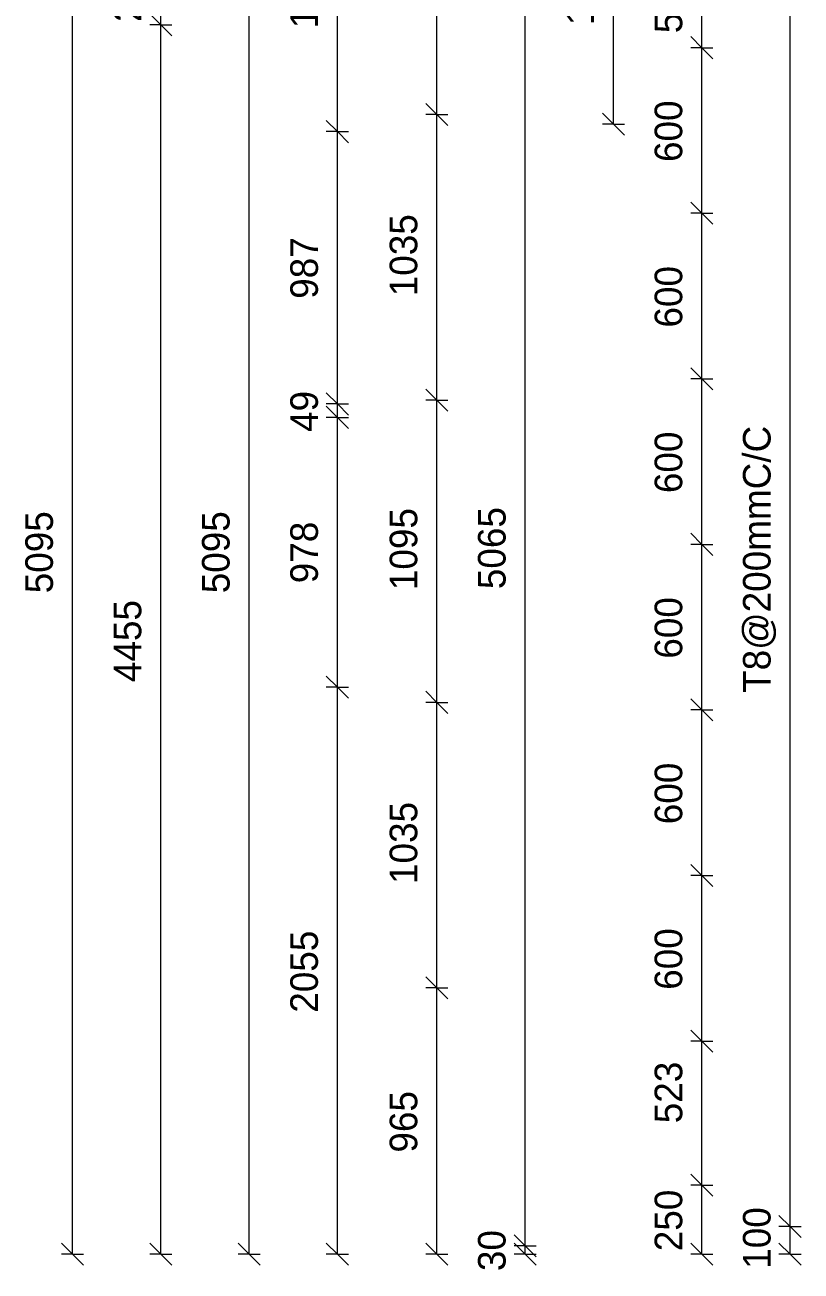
# Model space of a CAD drawing. Header units: millimetres. Extents: x -17705 to -6040, y -2219 to 7366.
# Drawn here: x -17705 to -14894, y -1456 to 3060 of the extents above; entities that cross this region are included whole.
import ezdxf

# ---------------------------------------------------------------- set-up
doc = ezdxf.new("R2010")
doc.units = ezdxf.units.MM
doc.layers.add('A-ANNO-DIMS', color=211, linetype='Continuous', lineweight=9)
doc.layers.add('A-ANNO-DIMS-40', color=211, linetype='Continuous', lineweight=9)
doc.styles.add('Nirmala UI Semilight', font='NirmalaS.ttf', dxfattribs={"height": 100})
doc.dimstyles.new('Arrow_Filled_-_2_5_NI_UI', dxfattribs={"dimscale": 304.8, "dimtxt": 104.736395, "dimasz": 0.262467, "dimexe": 0.131234, "dimexo": 0.0625, "dimgap": 0.131234, "dimtad": 1, "dimdec": 4, "dimzin": 0, "dimdsep": 46, "dimtxsty": 'Nirmala UI Semilight', "dimblk1": 'OBLIQUE', "dimblk2": 'OBLIQUE', "dimsah": 1, "dimcen": 0.09, "dimazin": 0, "dimtfac": 1, "dimtdec": 4, "dimtix": 1, "dimtmove": 0, "dimatfit": 3, "dimfxl": 0.131234, "dimfxlon": 1, "dimtvp": 1, "dimtolj": 1, "dimtzin": 0, "dimarcsym": 2})
doc.dimstyles.new('Arrow_Filled_-_2_5_NI_UI_1', dxfattribs={"dimscale": 304.8, "dimtxt": 104.736395, "dimasz": 0.262467, "dimexe": 0.131234, "dimexo": 0.0625, "dimgap": 0.131234, "dimtad": 1, "dimdec": 4, "dimzin": 0, "dimdsep": 46, "dimtxsty": 'Nirmala UI Semilight', "dimblk1": 'OBLIQUE', "dimblk2": 'OBLIQUE', "dimsah": 1, "dimcen": 0.09, "dimazin": 0, "dimtfac": 1, "dimtdec": 4, "dimtix": 1, "dimtmove": 2, "dimatfit": 3, "dimfxl": 0.131234, "dimfxlon": 1, "dimtvp": 1, "dimtolj": 1, "dimtzin": 0, "dimarcsym": 2})

# ---------------------------------------------------------------- blocks, each defined once
blk = doc.blocks.new('DIMBLOCK1-Elevation Front')
at = {"layer": 'A-ANNO-DIMS-40'}
for p, q in [((-14933.5, -1295), (-14973.5, -1255)), ((-14933.5, -1295), (-14973.5, -1295)), ((-14933.5, -1395), (-14933.5, -1295)), ((-14933.5, -1295), (-14893.5, -1335)), ((-14933.5, -1295), (-14893.5, -1295)), ((-14933.5, -1395), (-14973.5, -1355)), ((-14933.5, -1395), (-14973.5, -1395)), ((-14933.5, -1395), (-14893.5, -1435)), ((-14933.5, -1395), (-14893.5, -1395))]:
    blk.add_line(p, q, dxfattribs=at)
at = {"layer": 'A-ANNO-DIMS-40', "color": 0, "insert": (-15104, -1447.8), "char_height": 100, "width": 246.797, "attachment_point": 1, "rotation": 90, "line_spacing_factor": 1.142579, "style": 'Nirmala UI Semilight'}
blk.add_mtext('100', dxfattribs=at)
blk = doc.blocks.new('_Oblique')
at = {"color": 0, "linetype": 'ByBlock', "lineweight": -2}
blk.add_line((-0.5, -0.5), (0.5, 0.5), dxfattribs=at)
blk = doc.blocks.new('DIMBLOCK2-Elevation Front')
at = {"layer": 'A-ANNO-DIMS-40'}
for p, q in [((-14933.5, 3560), (-14973.5, 3600)), ((-14933.5, 3560), (-14973.5, 3560)), ((-14933.5, -1295), (-14933.5, 3560)), ((-14933.5, 3560), (-14893.5, 3520)), ((-14933.5, 3560), (-14893.5, 3560)), ((-14933.5, -1295), (-14973.5, -1255)), ((-14933.5, -1295), (-14973.5, -1295)), ((-14933.5, -1295), (-14893.5, -1335)), ((-14933.5, -1295), (-14893.5, -1295))]:
    blk.add_line(p, q, dxfattribs=at)
at = {"layer": 'A-ANNO-DIMS-40', "color": 0, "insert": (-15104, 639.3), "char_height": 100, "width": 1183.712, "attachment_point": 1, "rotation": 90, "line_spacing_factor": 1.142579, "style": 'Nirmala UI Semilight'}
blk.add_mtext('T8@200mmC/C', dxfattribs=at)
blk = doc.blocks.new('DIMBLOCK4-Elevation Front')
at = {"layer": 'A-ANNO-DIMS-40'}
for p, q in [((-15253.5, -1145), (-15293.5, -1105)), ((-15253.5, -1145), (-15293.5, -1145)), ((-15253.5, -1395), (-15253.5, -1145)), ((-15253.5, -1145), (-15213.5, -1185)), ((-15253.5, -1145), (-15213.5, -1145)), ((-15253.5, -1395), (-15293.5, -1355)), ((-15253.5, -1395), (-15293.5, -1395)), ((-15253.5, -1395), (-15213.5, -1435)), ((-15253.5, -1395), (-15213.5, -1395))]:
    blk.add_line(p, q, dxfattribs=at)
at = {"layer": 'A-ANNO-DIMS-40', "color": 0, "insert": (-15424, -1384.3), "char_height": 100, "width": 274.219, "attachment_point": 1, "rotation": 90, "line_spacing_factor": 1.142579, "style": 'Nirmala UI Semilight'}
blk.add_mtext('250', dxfattribs=at)
blk = doc.blocks.new('DIMBLOCK5-Elevation Front')
at = {"layer": 'A-ANNO-DIMS-40'}
for p, q in [((-15253.5, -622.5), (-15293.5, -582.5)), ((-15253.5, -622.5), (-15293.5, -622.5)), ((-15253.5, -1145), (-15253.5, -622.5)), ((-15253.5, -622.5), (-15213.5, -662.5)), ((-15253.5, -622.5), (-15213.5, -622.5)), ((-15253.5, -1145), (-15293.5, -1105)), ((-15253.5, -1145), (-15293.5, -1145)), ((-15253.5, -1145), (-15213.5, -1185)), ((-15253.5, -1145), (-15213.5, -1145))]:
    blk.add_line(p, q, dxfattribs=at)
at = {"layer": 'A-ANNO-DIMS-40', "color": 0, "insert": (-15424, -920.5), "char_height": 100, "width": 274.219, "attachment_point": 1, "rotation": 90, "line_spacing_factor": 1.142579, "style": 'Nirmala UI Semilight'}
blk.add_mtext('523', dxfattribs=at)
blk = doc.blocks.new('DIMBLOCK6-Elevation Front')
at = {"layer": 'A-ANNO-DIMS-40'}
for p, q in [((-15253.5, -22.5), (-15293.5, 17.5)), ((-15253.5, -22.5), (-15293.5, -22.5)), ((-15253.5, -622.5), (-15253.5, -22.5)), ((-15253.5, -22.5), (-15213.5, -62.5)), ((-15253.5, -22.5), (-15213.5, -22.5)), ((-15253.5, -622.5), (-15293.5, -582.5)), ((-15253.5, -622.5), (-15293.5, -622.5)), ((-15253.5, -622.5), (-15213.5, -662.5)), ((-15253.5, -622.5), (-15213.5, -622.5))]:
    blk.add_line(p, q, dxfattribs=at)
at = {"layer": 'A-ANNO-DIMS-40', "color": 0, "insert": (-15424, -436.8), "char_height": 100, "width": 274.219, "attachment_point": 1, "rotation": 90, "line_spacing_factor": 1.142579, "style": 'Nirmala UI Semilight'}
blk.add_mtext('600', dxfattribs=at)
blk = doc.blocks.new('DIMBLOCK7-Elevation Front')
at = {"layer": 'A-ANNO-DIMS-40'}
for p, q in [((-15253.5, 577.5), (-15293.5, 617.5)), ((-15253.5, 577.5), (-15293.5, 577.5)), ((-15253.5, -22.5), (-15253.5, 577.5)), ((-15253.5, 577.5), (-15213.5, 537.5)), ((-15253.5, 577.5), (-15213.5, 577.5)), ((-15253.5, -22.5), (-15293.5, 17.5)), ((-15253.5, -22.5), (-15293.5, -22.5)), ((-15253.5, -22.5), (-15213.5, -62.5)), ((-15253.5, -22.5), (-15213.5, -22.5))]:
    blk.add_line(p, q, dxfattribs=at)
at = {"layer": 'A-ANNO-DIMS-40', "color": 0, "insert": (-15424, 163.2), "char_height": 100, "width": 274.219, "attachment_point": 1, "rotation": 90, "line_spacing_factor": 1.142579, "style": 'Nirmala UI Semilight'}
blk.add_mtext('600', dxfattribs=at)
blk = doc.blocks.new('DIMBLOCK8-Elevation Front')
at = {"layer": 'A-ANNO-DIMS-40'}
for p, q in [((-15253.5, 1177.5), (-15293.5, 1217.5)), ((-15253.5, 1177.5), (-15293.5, 1177.5)), ((-15253.5, 577.5), (-15253.5, 1177.5)), ((-15253.5, 1177.5), (-15213.5, 1137.5)), ((-15253.5, 1177.5), (-15213.5, 1177.5)), ((-15253.5, 577.5), (-15293.5, 617.5)), ((-15253.5, 577.5), (-15293.5, 577.5)), ((-15253.5, 577.5), (-15213.5, 537.5)), ((-15253.5, 577.5), (-15213.5, 577.5))]:
    blk.add_line(p, q, dxfattribs=at)
at = {"layer": 'A-ANNO-DIMS-40', "color": 0, "insert": (-15424, 763.2), "char_height": 100, "width": 274.219, "attachment_point": 1, "rotation": 90, "line_spacing_factor": 1.142579, "style": 'Nirmala UI Semilight'}
blk.add_mtext('600', dxfattribs=at)
blk = doc.blocks.new('DIMBLOCK9-Elevation Front')
at = {"layer": 'A-ANNO-DIMS-40'}
for p, q in [((-15253.5, 1777.5), (-15293.5, 1817.5)), ((-15253.5, 1777.5), (-15293.5, 1777.5)), ((-15253.5, 1177.5), (-15253.5, 1777.5)), ((-15253.5, 1777.5), (-15213.5, 1737.5)), ((-15253.5, 1777.5), (-15213.5, 1777.5)), ((-15253.5, 1177.5), (-15293.5, 1217.5)), ((-15253.5, 1177.5), (-15293.5, 1177.5)), ((-15253.5, 1177.5), (-15213.5, 1137.5)), ((-15253.5, 1177.5), (-15213.5, 1177.5))]:
    blk.add_line(p, q, dxfattribs=at)
at = {"layer": 'A-ANNO-DIMS-40', "color": 0, "insert": (-15424, 1363.2), "char_height": 100, "width": 274.219, "attachment_point": 1, "rotation": 90, "line_spacing_factor": 1.142579, "style": 'Nirmala UI Semilight'}
blk.add_mtext('600', dxfattribs=at)
blk = doc.blocks.new('DIMBLOCK10-Elevation Front')
at = {"layer": 'A-ANNO-DIMS-40'}
for p, q in [((-15253.5, 2377.5), (-15293.5, 2417.5)), ((-15253.5, 2377.5), (-15293.5, 2377.5)), ((-15253.5, 1777.5), (-15253.5, 2377.5)), ((-15253.5, 2377.5), (-15213.5, 2337.5)), ((-15253.5, 2377.5), (-15213.5, 2377.5)), ((-15253.5, 1777.5), (-15293.5, 1817.5)), ((-15253.5, 1777.5), (-15293.5, 1777.5)), ((-15253.5, 1777.5), (-15213.5, 1737.5)), ((-15253.5, 1777.5), (-15213.5, 1777.5))]:
    blk.add_line(p, q, dxfattribs=at)
at = {"layer": 'A-ANNO-DIMS-40', "color": 0, "insert": (-15424, 1963.2), "char_height": 100, "width": 274.219, "attachment_point": 1, "rotation": 90, "line_spacing_factor": 1.142579, "style": 'Nirmala UI Semilight'}
blk.add_mtext('600', dxfattribs=at)
blk = doc.blocks.new('DIMBLOCK11-Elevation Front')
at = {"layer": 'A-ANNO-DIMS-40'}
for p, q in [((-15253.5, 2977.5), (-15293.5, 3017.5)), ((-15253.5, 2977.5), (-15293.5, 2977.5)), ((-15253.5, 2377.5), (-15253.5, 2977.5)), ((-15253.5, 2977.5), (-15213.5, 2937.5)), ((-15253.5, 2977.5), (-15213.5, 2977.5)), ((-15253.5, 2377.5), (-15293.5, 2417.5)), ((-15253.5, 2377.5), (-15293.5, 2377.5)), ((-15253.5, 2377.5), (-15213.5, 2337.5)), ((-15253.5, 2377.5), (-15213.5, 2377.5))]:
    blk.add_line(p, q, dxfattribs=at)
at = {"layer": 'A-ANNO-DIMS-40', "color": 0, "insert": (-15424, 2563.2), "char_height": 100, "width": 274.219, "attachment_point": 1, "rotation": 90, "line_spacing_factor": 1.142579, "style": 'Nirmala UI Semilight'}
blk.add_mtext('600', dxfattribs=at)
blk = doc.blocks.new('DIMBLOCK12-Elevation Front')
at = {"layer": 'A-ANNO-DIMS-40'}
for p, q in [((-15253.5, 3500), (-15293.5, 3540)), ((-15253.5, 3500), (-15293.5, 3500)), ((-15253.5, 2977.5), (-15253.5, 3500)), ((-15253.5, 3500), (-15213.5, 3460)), ((-15253.5, 3500), (-15213.5, 3500)), ((-15253.5, 2977.5), (-15293.5, 3017.5)), ((-15253.5, 2977.5), (-15293.5, 2977.5)), ((-15253.5, 2977.5), (-15213.5, 2937.5)), ((-15253.5, 2977.5), (-15213.5, 2977.5))]:
    blk.add_line(p, q, dxfattribs=at)
at = {"layer": 'A-ANNO-DIMS-40', "color": 0, "insert": (-15424, 3030), "char_height": 100, "width": 274.219, "attachment_point": 1, "rotation": 90, "line_spacing_factor": 1.142579, "style": 'Nirmala UI Semilight'}
blk.add_mtext('523', dxfattribs=at)
blk = doc.blocks.new('DIMBLOCK31-Elevation Front')
at = {"layer": 'A-ANNO-DIMS-40'}
for p, q in [((-15573.5, 3700), (-15613.5, 3740)), ((-15573.5, 3700), (-15613.5, 3700)), ((-15573.5, 2700), (-15573.5, 3700)), ((-15573.5, 3700), (-15533.5, 3660)), ((-15573.5, 3700), (-15533.5, 3700)), ((-15573.5, 2700), (-15613.5, 2740)), ((-15573.5, 2700), (-15613.5, 2700)), ((-15573.5, 2700), (-15533.5, 2660)), ((-15573.5, 2700), (-15533.5, 2700))]:
    blk.add_line(p, q, dxfattribs=at)
at = {"layer": 'A-ANNO-DIMS-40', "color": 0, "insert": (-15744, 3059.1), "char_height": 100, "width": 338.203, "attachment_point": 1, "rotation": 90, "line_spacing_factor": 1.142579, "style": 'Nirmala UI Semilight'}
blk.add_mtext('1000', dxfattribs=at)
blk = doc.blocks.new('DIMBLOCK33-Elevation Front')
at = {"layer": 'A-ANNO-DIMS-40'}
for p, q in [((-15893.5, -1365), (-15933.5, -1325)), ((-15893.5, -1395), (-15933.5, -1355)), ((-15893.5, -1365), (-15933.5, -1365)), ((-15893.5, -1395), (-15933.5, -1395)), ((-15893.5, -1395), (-15893.5, -1365)), ((-15893.5, -1365), (-15853.5, -1405)), ((-15893.5, -1365), (-15853.5, -1365)), ((-15893.5, -1395), (-15853.5, -1435)), ((-15893.5, -1395), (-15853.5, -1395))]:
    blk.add_line(p, q, dxfattribs=at)
at = {"layer": 'A-ANNO-DIMS-40', "color": 0, "insert": (-16064, -1456.2), "char_height": 100, "width": 182.813, "attachment_point": 1, "rotation": 90, "line_spacing_factor": 1.142579, "style": 'Nirmala UI Semilight'}
blk.add_mtext('30', dxfattribs=at)
blk = doc.blocks.new('DIMBLOCK34-Elevation Front')
at = {"layer": 'A-ANNO-DIMS-40'}
for p, q in [((-15893.5, 3700), (-15933.5, 3740)), ((-15893.5, 3700), (-15933.5, 3700)), ((-15893.5, -1365), (-15893.5, 3700)), ((-15893.5, 3700), (-15853.5, 3660)), ((-15893.5, 3700), (-15853.5, 3700)), ((-15893.5, -1365), (-15933.5, -1325)), ((-15893.5, -1365), (-15933.5, -1365)), ((-15893.5, -1365), (-15853.5, -1405)), ((-15893.5, -1365), (-15853.5, -1365))]:
    blk.add_line(p, q, dxfattribs=at)
at = {"layer": 'A-ANNO-DIMS-40', "color": 0, "insert": (-16064, 1015.2), "char_height": 100, "width": 365.625, "attachment_point": 1, "rotation": 90, "line_spacing_factor": 1.142579, "style": 'Nirmala UI Semilight'}
blk.add_mtext('5065', dxfattribs=at)
blk = doc.blocks.new('DIMBLOCK39-Elevation Front')
at = {"layer": 'A-ANNO-DIMS-40'}
for p, q in [((-16213.5, -430), (-16253.5, -390)), ((-16213.5, -430), (-16253.5, -430)), ((-16213.5, -1395), (-16213.5, -430)), ((-16213.5, -430), (-16173.5, -470)), ((-16213.5, -430), (-16173.5, -430)), ((-16213.5, -1395), (-16253.5, -1355)), ((-16213.5, -1395), (-16253.5, -1395)), ((-16213.5, -1395), (-16173.5, -1435)), ((-16213.5, -1395), (-16173.5, -1395))]:
    blk.add_line(p, q, dxfattribs=at)
at = {"layer": 'A-ANNO-DIMS-40', "color": 0, "insert": (-16384, -1026.8), "char_height": 100, "width": 274.219, "attachment_point": 1, "rotation": 90, "line_spacing_factor": 1.142579, "style": 'Nirmala UI Semilight'}
blk.add_mtext('965', dxfattribs=at)
blk = doc.blocks.new('DIMBLOCK40-Elevation Front')
at = {"layer": 'A-ANNO-DIMS-40'}
for p, q in [((-16213.5, 605), (-16253.5, 645)), ((-16213.5, 605), (-16253.5, 605)), ((-16213.5, -430), (-16213.5, 605)), ((-16213.5, 605), (-16173.5, 565)), ((-16213.5, 605), (-16173.5, 605)), ((-16213.5, -430), (-16253.5, -390)), ((-16213.5, -430), (-16253.5, -430)), ((-16213.5, -430), (-16173.5, -470)), ((-16213.5, -430), (-16173.5, -430))]:
    blk.add_line(p, q, dxfattribs=at)
at = {"layer": 'A-ANNO-DIMS-40', "color": 0, "insert": (-16384, -53.4), "char_height": 100, "width": 338.203, "attachment_point": 1, "rotation": 90, "line_spacing_factor": 1.142579, "style": 'Nirmala UI Semilight'}
blk.add_mtext('1035', dxfattribs=at)
blk = doc.blocks.new('DIMBLOCK41-Elevation Front')
at = {"layer": 'A-ANNO-DIMS-40'}
for p, q in [((-16213.5, 1700), (-16253.5, 1740)), ((-16213.5, 1700), (-16253.5, 1700)), ((-16213.5, 605), (-16213.5, 1700)), ((-16213.5, 1700), (-16173.5, 1660)), ((-16213.5, 1700), (-16173.5, 1700)), ((-16213.5, 605), (-16253.5, 645)), ((-16213.5, 605), (-16253.5, 605)), ((-16213.5, 605), (-16173.5, 565)), ((-16213.5, 605), (-16173.5, 605))]:
    blk.add_line(p, q, dxfattribs=at)
at = {"layer": 'A-ANNO-DIMS-40', "color": 0, "insert": (-16384, 1011.6), "char_height": 100, "width": 338.203, "attachment_point": 1, "rotation": 90, "line_spacing_factor": 1.142579, "style": 'Nirmala UI Semilight'}
blk.add_mtext('1095', dxfattribs=at)
blk = doc.blocks.new('DIMBLOCK42-Elevation Front')
at = {"layer": 'A-ANNO-DIMS-40'}
for p, q in [((-16213.5, 2735), (-16253.5, 2775)), ((-16213.5, 2735), (-16253.5, 2735)), ((-16213.5, 1700), (-16213.5, 2735)), ((-16213.5, 2735), (-16173.5, 2695)), ((-16213.5, 2735), (-16173.5, 2735)), ((-16213.5, 1700), (-16253.5, 1740)), ((-16213.5, 1700), (-16253.5, 1700)), ((-16213.5, 1700), (-16173.5, 1660)), ((-16213.5, 1700), (-16173.5, 1700))]:
    blk.add_line(p, q, dxfattribs=at)
at = {"layer": 'A-ANNO-DIMS-40', "color": 0, "insert": (-16384, 2076.6), "char_height": 100, "width": 338.203, "attachment_point": 1, "rotation": 90, "line_spacing_factor": 1.142579, "style": 'Nirmala UI Semilight'}
blk.add_mtext('1035', dxfattribs=at)
blk = doc.blocks.new('DIMBLOCK43-Elevation Front')
at = {"layer": 'A-ANNO-DIMS-40'}
for p, q in [((-16213.5, 3700), (-16253.5, 3740)), ((-16213.5, 3700), (-16253.5, 3700)), ((-16213.5, 2735), (-16213.5, 3700)), ((-16213.5, 3700), (-16173.5, 3660)), ((-16213.5, 3700), (-16173.5, 3700)), ((-16213.5, 2735), (-16253.5, 2775)), ((-16213.5, 2735), (-16253.5, 2735)), ((-16213.5, 2735), (-16173.5, 2695)), ((-16213.5, 2735), (-16173.5, 2735))]:
    blk.add_line(p, q, dxfattribs=at)
at = {"layer": 'A-ANNO-DIMS-40', "color": 0, "insert": (-16384, 3103.2), "char_height": 100, "width": 274.219, "attachment_point": 1, "rotation": 90, "line_spacing_factor": 1.142579, "style": 'Nirmala UI Semilight'}
blk.add_mtext('965', dxfattribs=at)
blk = doc.blocks.new('DIMBLOCK49-Elevation Front')
at = {"layer": 'A-ANNO-DIMS-40'}
for p, q in [((-16573.5, 660), (-16613.5, 700)), ((-16573.5, 660), (-16613.5, 660)), ((-16573.5, -1395), (-16573.5, 660)), ((-16573.5, 660), (-16533.5, 620)), ((-16573.5, 660), (-16533.5, 660)), ((-16573.5, -1395), (-16613.5, -1355)), ((-16573.5, -1395), (-16613.5, -1395)), ((-16573.5, -1395), (-16533.5, -1435)), ((-16573.5, -1395), (-16533.5, -1395))]:
    blk.add_line(p, q, dxfattribs=at)
at = {"layer": 'A-ANNO-DIMS-40', "color": 0, "insert": (-16744, -519.9), "char_height": 100, "width": 365.625, "attachment_point": 1, "rotation": 90, "line_spacing_factor": 1.142579, "style": 'Nirmala UI Semilight'}
blk.add_mtext('2055', dxfattribs=at)
blk = doc.blocks.new('DIMBLOCK50-Elevation Front')
at = {"layer": 'A-ANNO-DIMS-40'}
for p, q in [((-16573.5, 1637.8), (-16613.5, 1677.8)), ((-16573.5, 1637.8), (-16613.5, 1637.8)), ((-16573.5, 660), (-16573.5, 1637.8)), ((-16573.5, 1637.8), (-16533.5, 1597.8)), ((-16573.5, 1637.8), (-16533.5, 1637.8)), ((-16573.5, 660), (-16613.5, 700)), ((-16573.5, 660), (-16613.5, 660)), ((-16573.5, 660), (-16533.5, 620)), ((-16573.5, 660), (-16533.5, 660))]:
    blk.add_line(p, q, dxfattribs=at)
at = {"layer": 'A-ANNO-DIMS-40', "color": 0, "insert": (-16744, 1036.5), "char_height": 100, "width": 269.649, "attachment_point": 1, "rotation": 90, "line_spacing_factor": 1.142579, "style": 'Nirmala UI Semilight'}
blk.add_mtext('978', dxfattribs=at)
blk = doc.blocks.new('DIMBLOCK51-Elevation Front')
at = {"layer": 'A-ANNO-DIMS-40'}
for p, q in [((-16573.5, 1686.3), (-16613.5, 1726.3)), ((-16573.5, 1686.3), (-16613.5, 1686.3)), ((-16573.5, 1637.8), (-16613.5, 1677.8)), ((-16573.5, 1637.8), (-16573.5, 1686.3)), ((-16573.5, 1686.3), (-16533.5, 1646.3)), ((-16573.5, 1686.3), (-16533.5, 1686.3)), ((-16573.5, 1637.8), (-16613.5, 1637.8)), ((-16573.5, 1637.8), (-16533.5, 1597.8)), ((-16573.5, 1637.8), (-16533.5, 1637.8))]:
    blk.add_line(p, q, dxfattribs=at)
at = {"layer": 'A-ANNO-DIMS-40', "color": 0, "insert": (-16744, 1584.9), "char_height": 100, "width": 185.098, "attachment_point": 1, "rotation": 90, "line_spacing_factor": 1.142579, "style": 'Nirmala UI Semilight'}
blk.add_mtext('49', dxfattribs=at)
blk = doc.blocks.new('DIMBLOCK52-Elevation Front')
at = {"layer": 'A-ANNO-DIMS-40'}
for p, q in [((-16573.5, 2673.2), (-16613.5, 2713.2)), ((-16573.5, 2673.2), (-16613.5, 2673.2)), ((-16573.5, 1686.3), (-16573.5, 2673.2)), ((-16573.5, 2673.2), (-16533.5, 2633.2)), ((-16573.5, 2673.2), (-16533.5, 2673.2)), ((-16573.5, 1686.3), (-16613.5, 1726.3)), ((-16573.5, 1686.3), (-16613.5, 1686.3)), ((-16573.5, 1686.3), (-16533.5, 1646.3)), ((-16573.5, 1686.3), (-16533.5, 1686.3))]:
    blk.add_line(p, q, dxfattribs=at)
at = {"layer": 'A-ANNO-DIMS-40', "color": 0, "insert": (-16744, 2067.4), "char_height": 100, "width": 269.649, "attachment_point": 1, "rotation": 90, "line_spacing_factor": 1.142579, "style": 'Nirmala UI Semilight'}
blk.add_mtext('987', dxfattribs=at)
blk = doc.blocks.new('DIMBLOCK53-Elevation Front')
at = {"layer": 'A-ANNO-DIMS-40'}
for p, q in [((-16573.5, 3700), (-16613.5, 3740)), ((-16573.5, 3700), (-16613.5, 3700)), ((-16573.5, 2673.2), (-16573.5, 3700)), ((-16573.5, 3700), (-16533.5, 3660)), ((-16573.5, 3700), (-16533.5, 3700)), ((-16573.5, 2673.2), (-16613.5, 2713.2)), ((-16573.5, 2673.2), (-16613.5, 2673.2)), ((-16573.5, 2673.2), (-16533.5, 2633.2)), ((-16573.5, 2673.2), (-16533.5, 2673.2))]:
    blk.add_line(p, q, dxfattribs=at)
at = {"layer": 'A-ANNO-DIMS-40', "color": 0, "insert": (-16744, 3047.6), "char_height": 100, "width": 333.633, "attachment_point": 1, "rotation": 90, "line_spacing_factor": 1.142579, "style": 'Nirmala UI Semilight'}
blk.add_mtext('1027', dxfattribs=at)
blk = doc.blocks.new('DIMBLOCK58-Elevation Front')
at = {"layer": 'A-ANNO-DIMS-40'}
for p, q in [((-17213.5, 3060), (-17253.5, 3100)), ((-17213.5, 3060), (-17253.5, 3060)), ((-17213.5, -1395), (-17213.5, 3060)), ((-17213.5, 3060), (-17173.5, 3020)), ((-17213.5, 3060), (-17173.5, 3060)), ((-17213.5, -1395), (-17253.5, -1355)), ((-17213.5, -1395), (-17253.5, -1395)), ((-17213.5, -1395), (-17173.5, -1435)), ((-17213.5, -1395), (-17173.5, -1395))]:
    blk.add_line(p, q, dxfattribs=at)
at = {"layer": 'A-ANNO-DIMS-40', "color": 0, "insert": (-17384, 678.3), "char_height": 100, "width": 370.196, "attachment_point": 1, "rotation": 90, "line_spacing_factor": 1.142579, "style": 'Nirmala UI Semilight'}
blk.add_mtext('4455', dxfattribs=at)
blk = doc.blocks.new('DIMBLOCK59-Elevation Front')
at = {"layer": 'A-ANNO-DIMS-40'}
for p, q in [((-17213.5, 3310), (-17253.5, 3350)), ((-17213.5, 3310), (-17253.5, 3310)), ((-17213.5, 3060), (-17213.5, 3310)), ((-17213.5, 3310), (-17173.5, 3270)), ((-17213.5, 3310), (-17173.5, 3310)), ((-17213.5, 3060), (-17253.5, 3100)), ((-17213.5, 3060), (-17253.5, 3060)), ((-17213.5, 3060), (-17173.5, 3020)), ((-17213.5, 3060), (-17173.5, 3060))]:
    blk.add_line(p, q, dxfattribs=at)
at = {"layer": 'A-ANNO-DIMS-40', "color": 0, "insert": (-17384, 3070.7), "char_height": 100, "width": 274.219, "attachment_point": 1, "rotation": 90, "line_spacing_factor": 1.142579, "style": 'Nirmala UI Semilight'}
blk.add_mtext('250', dxfattribs=at)
blk = doc.blocks.new('DIMBLOCK61-Elevation Front')
at = {"layer": 'A-ANNO-DIMS-40'}
for p, q in [((-17533.5, 3700), (-17573.5, 3740)), ((-17533.5, 3700), (-17573.5, 3700)), ((-17533.5, -1395), (-17533.5, 3700)), ((-17533.5, 3700), (-17493.5, 3660)), ((-17533.5, 3700), (-17493.5, 3700)), ((-17533.5, -1395), (-17573.5, -1355)), ((-17533.5, -1395), (-17573.5, -1395)), ((-17533.5, -1395), (-17493.5, -1435)), ((-17533.5, -1395), (-17493.5, -1395))]:
    blk.add_line(p, q, dxfattribs=at)
at = {"layer": 'A-ANNO-DIMS-40', "color": 0, "insert": (-17704, 1000.2), "char_height": 100, "width": 365.625, "attachment_point": 1, "rotation": 90, "line_spacing_factor": 1.142579, "style": 'Nirmala UI Semilight'}
blk.add_mtext('5095', dxfattribs=at)
blk = doc.blocks.new('DIMBLOCK62-Elevation Front')
at = {"layer": 'A-ANNO-DIMS-40'}
for p, q in [((-16893.5, 3700), (-16933.5, 3740)), ((-16893.5, 3700), (-16933.5, 3700)), ((-16893.5, -1395), (-16893.5, 3700)), ((-16893.5, 3700), (-16853.5, 3660)), ((-16893.5, 3700), (-16853.5, 3700)), ((-16893.5, -1395), (-16933.5, -1355)), ((-16893.5, -1395), (-16933.5, -1395)), ((-16893.5, -1395), (-16853.5, -1435)), ((-16893.5, -1395), (-16853.5, -1395))]:
    blk.add_line(p, q, dxfattribs=at)
at = {"layer": 'A-ANNO-DIMS-40', "color": 0, "insert": (-17064, 1000.2), "char_height": 100, "width": 365.625, "attachment_point": 1, "rotation": 90, "line_spacing_factor": 1.142579, "style": 'Nirmala UI Semilight'}
blk.add_mtext('5095', dxfattribs=at)

msp = doc.modelspace()

# ---------------------------------------------------------------- dimensions: what is measured, and where the dimension line sits
at = {"layer": 'A-ANNO-DIMS'}
for base, p1, p2, override, picture, middle in [((-17533.52478, 3700), (-17493.52478, -1395), (-17493.52478, 3700), {"dimpost": '<>', "dimfxl": 5095}, 'DIMBLOCK61-Elevation Front', (-17625.23328, 1152.5)), ((-16893.52478, 3700), (-16853.52478, -1395), (-16853.52478, 3700), {"dimpost": '<>', "dimfxl": 5095}, 'DIMBLOCK62-Elevation Front', (-16985.23328, 1152.5)), ((-16573.52478, 3700), (-16533.52478, 2673.23211), (-16533.52478, 3700), {"dimpost": '<>', "dimfxl": 1026.767885}, 'DIMBLOCK53-Elevation Front', (-16665.47736, 3186.61606)), ((-16213.52478, 3700), (-16173.52478, 2735), (-16173.52478, 3700), {"dimpost": '<>', "dimfxl": 965}, 'DIMBLOCK43-Elevation Front', (-16305.23328, 3217.5)), ((-15893.52478, 3700), (-15853.52478, -1365), (-15853.52478, 3700), {"dimpost": '<>', "dimfxl": 5065}, 'DIMBLOCK34-Elevation Front', (-15985.23328, 1167.5)), ((-15573.52478, 3700), (-15533.52478, 2700), (-15533.52478, 3700), {"dimpost": '<>', "dimfxl": 1000}, 'DIMBLOCK31-Elevation Front', (-15665.47736, 3200)), ((-17213.52478, 3310), (-17173.52478, 3060), (-17173.52478, 3310), {"dimpost": '<>', "dimfxl": 250}, 'DIMBLOCK59-Elevation Front', (-17305.19842, 3185)), ((-17213.52478, 3060), (-17173.52478, -1395), (-17173.52478, 3060), {"dimpost": '<>', "dimfxl": 4455}, 'DIMBLOCK58-Elevation Front', (-17304.3616, 832.5)), ((-15253.52478, 2977.5), (-15213.52478, 2377.5), (-15213.52478, 2977.5), {"dimpost": '<>', "dimfxl": 600}, 'DIMBLOCK11-Elevation Front', (-15345.23328, 2677.5)), ((-16213.52478, 2735), (-16173.52478, 1700), (-16173.52478, 2735), {"dimpost": '<>', "dimfxl": 1035}, 'DIMBLOCK42-Elevation Front', (-16305.51222, 2217.5)), ((-16573.52478, 2673.23211), (-16533.52478, 1686.29837), (-16533.52478, 2673.23211), {"dimpost": '<>', "dimfxl": 986.933749}, 'DIMBLOCK52-Elevation Front', (-16665.23328, 2179.76524)), ((-15253.52478, 2377.5), (-15213.52478, 1777.5), (-15213.52478, 2377.5), {"dimpost": '<>', "dimfxl": 600}, 'DIMBLOCK10-Elevation Front', (-15345.23328, 2077.5)), ((-15253.52478, 1777.5), (-15213.52478, 1177.5), (-15213.52478, 1777.5), {"dimpost": '<>', "dimfxl": 600}, 'DIMBLOCK9-Elevation Front', (-15345.23328, 1477.5)), ((-16573.52478, 1686.29837), (-16533.52478, 1637.77556), (-16533.52478, 1686.29837), {"dimpost": '<>', "dimfxl": 48.522802}, 'DIMBLOCK51-Elevation Front', (-16665.23328, 1662.03696)), ((-16213.52478, 1700), (-16173.52478, 605), (-16173.52478, 1700), {"dimpost": '<>', "dimfxl": 1095}, 'DIMBLOCK41-Elevation Front', (-16305.51222, 1152.5)), ((-16573.52478, 1637.77556), (-16533.52478, 659.97768), (-16533.52478, 1637.77556), {"dimpost": '<>', "dimfxl": 977.797879}, 'DIMBLOCK50-Elevation Front', (-16665.23328, 1148.87662)), ((-15253.52478, 1177.5), (-15213.52478, 577.5), (-15213.52478, 1177.5), {"dimpost": '<>', "dimfxl": 600}, 'DIMBLOCK8-Elevation Front', (-15345.23328, 877.5)), ((-16573.52478, 659.97768), (-16533.52478, -1395), (-16533.52478, 659.97768), {"dimpost": '<>', "dimfxl": 2054.977684}, 'DIMBLOCK49-Elevation Front', (-16665.19842, -367.51116)), ((-16213.52478, 605), (-16173.52478, -430), (-16173.52478, 605), {"dimpost": '<>', "dimfxl": 1035}, 'DIMBLOCK40-Elevation Front', (-16305.51222, 87.5)), ((-15253.52478, 577.5), (-15213.52478, -22.5), (-15213.52478, 577.5), {"dimpost": '<>', "dimfxl": 600}, 'DIMBLOCK7-Elevation Front', (-15345.23328, 277.5)), ((-15253.52478, -22.5), (-15213.52478, -622.5), (-15213.52478, -22.5), {"dimpost": '<>', "dimfxl": 600}, 'DIMBLOCK6-Elevation Front', (-15345.23328, -322.5)), ((-16213.52478, -430), (-16173.52478, -1395), (-16173.52478, -430), {"dimpost": '<>', "dimfxl": 965}, 'DIMBLOCK39-Elevation Front', (-16305.23328, -912.5)), ((-15253.52478, -1145), (-15213.52478, -1395), (-15213.52478, -1145), {"dimpost": '<>', "dimfxl": 250}, 'DIMBLOCK4-Elevation Front', (-15345.19842, -1270)), ((-14933.52478, -1295), (-14893.52478, -1395), (-14893.52478, -1295), {"dimpost": '<>', "dimfxl": 100}, 'DIMBLOCK1-Elevation Front', (-15025.47736, -1345)), ((-15893.52478, -1365), (-15853.52478, -1395), (-15853.52478, -1365), {"dimpost": '<>', "dimfxl": 30}, 'DIMBLOCK33-Elevation Front', (-15985.23328, -1380))]:
    dim = msp.add_linear_dim(base=base, p1=p1, p2=p2, angle=90, dimstyle='Arrow_Filled_-_2_5_NI_UI', override=override, dxfattribs=at)
    dim.commit()
    dim.dimension.update_dxf_attribs({"geometry": picture, "text_midpoint": middle})
dim = msp.add_linear_dim(base=(-14933.52478, 3560), p1=(-14893.52478, -1295), p2=(-14893.52478, 3560), angle=90, text='T8@200mmC/C', dimstyle='Arrow_Filled_-_2_5_NI_UI', override={"dimpost": '<>', "dimfxl": 4855}, dxfattribs=at)
dim.commit()
dim.dimension.update_dxf_attribs({"geometry": 'DIMBLOCK2-Elevation Front', "text_midpoint": (-15032.66006, 1132.5)})
for base, p1, p2, picture, middle in [((-15253.52478, 3500), (-15213.52478, 2977.5), (-15213.52478, 3500), 'DIMBLOCK12-Elevation Front', (-15357.32688, 3167.06105)), ((-15253.52478, -622.5), (-15213.52478, -1145), (-15213.52478, -622.5), 'DIMBLOCK5-Elevation Front', (-15357.32688, -783.35741))]:
    dim = msp.add_linear_dim(base=base, p1=p1, p2=p2, angle=90, dimstyle='Arrow_Filled_-_2_5_NI_UI_1', override={"dimpost": '<>', "dimfxl": 522.5}, dxfattribs=at)
    dim.commit()
    dim.dimension.update_dxf_attribs({"geometry": picture, "text_midpoint": middle, "dimtype": 160, "text_rotation": 90})

doc.saveas('drawing.dxf')
